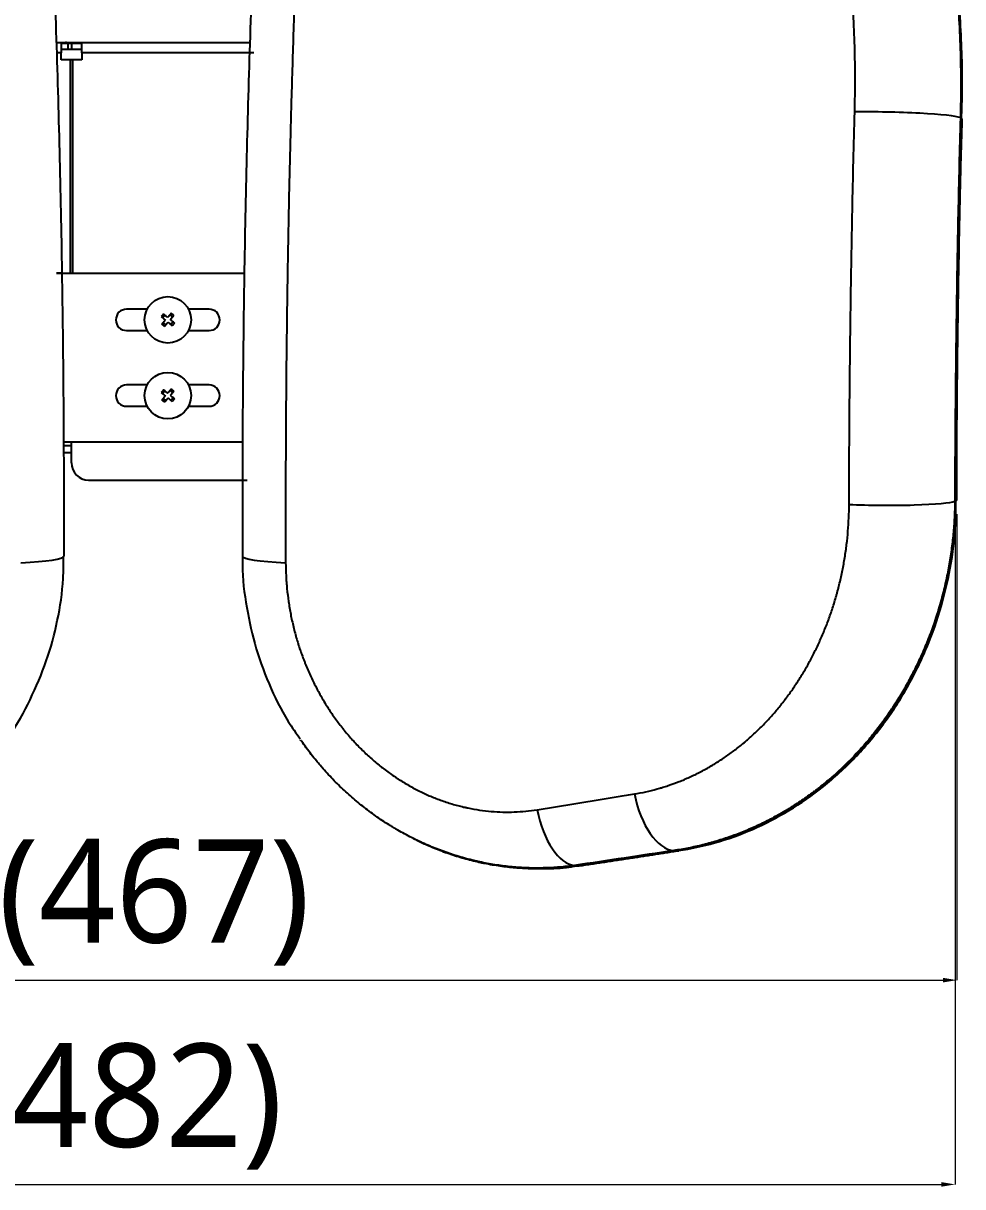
# Model space of a CAD drawing. Extents: x -2833 to -229, y 127 to 2035.
# Drawn here: x -1457.7 to -1184.9, y 540.4 to 877.9 of the extents above; entities that cross this region are included whole.
import ezdxf

# ---------------------------------------------------------------- set-up
doc = ezdxf.new("R2010")
doc.units = 0
doc.header["$LTSCALE"] = 0.5
doc.header["$MEASUREMENT"] = 0
doc.layers.get('0').update_dxf_attribs({"linetype": 'CONTINUOUS'})
doc.layers.get('DEFPOINTS').update_dxf_attribs({"linetype": 'CONTINUOUS'})
doc.styles.add('Daelim Dimension', font='NanumGothic.ttf')
doc.dimstyles.new('DEFAULT', dxfattribs={"dimscale": 2, "dimtxt": 2, "dimasz": 2, "dimexe": 0, "dimexo": 2, "dimgap": 1, "dimtad": 1, "dimdec": 0, "dimzin": 9, "dimdsep": 46, "dimtxsty": 'Daelim Dimension', "dimcen": 0.5, "dimclrd": 5, "dimclre": 5, "dimclrt": 256, "dimadec": 1, "dimazin": 0, "dimtfac": 1, "dimtdec": 0, "dimtix": 1, "dimtmove": 0, "dimatfit": 3, "dimfxl": 1, "dimtolj": 1, "dimtzin": 1, "dimlwd": 9, "dimlwe": 9, "dimarcsym": 0})

# ---------------------------------------------------------------- blocks, each defined once
blk = doc.blocks.new('*D61')
at = {"color": 5, "lineweight": 9, "transparency": 16777216}
for p, q in [((-1652.71, 735.28), (-1652.71, 600.31)), ((-1186.68, 735.49), (-1186.68, 600.31)), ((-1648.71, 600.31), (-1190.68, 600.31))]:
    blk.add_line(p, q, dxfattribs=at)
at = {"color": 5, "transparency": 16777216}
for points in [[(-1648.71, 600.98), (-1648.71, 599.64), (-1652.71, 600.31)], [(-1190.68, 600.98), (-1190.68, 599.64), (-1186.68, 600.31)]]:
    blk.add_solid(points, dxfattribs=at)
at = {"layer": 'DEFPOINTS', "color": 0, "transparency": 16777216}
for p in [(-1652.71, 739.28), (-1186.68, 739.49), (-1186.68, 600.31)]:
    blk.add_point(p, dxfattribs=at)
at = {"color": 7, "transparency": 16777216, "insert": (-1419.69, 622.87), "char_height": 30, "width": 85.1931, "attachment_point": 5, "style": 'Daelim Dimension'}
blk.add_mtext('\\A1;(467)', dxfattribs=at)
blk = doc.blocks.new('*D62')
at = {"color": 5, "lineweight": 9, "transparency": 16777216}
for p, q in [((-1668.12, 746.91), (-1668.12, 541.04)), ((-1187.16, 732.96), (-1187.16, 541.04)), ((-1664.12, 541.04), (-1191.16, 541.04))]:
    blk.add_line(p, q, dxfattribs=at)
at = {"color": 5, "transparency": 16777216}
for points in [[(-1664.12, 541.71), (-1664.12, 540.37), (-1668.12, 541.04)], [(-1191.16, 541.71), (-1191.16, 540.37), (-1187.16, 541.04)]]:
    blk.add_solid(points, dxfattribs=at)
at = {"layer": 'DEFPOINTS', "color": 0, "transparency": 16777216}
for p in [(-1668.12, 750.91), (-1187.16, 736.96), (-1187.16, 541.04)]:
    blk.add_point(p, dxfattribs=at)
at = {"color": 7, "transparency": 16777216, "insert": (-1427.64, 563.6), "char_height": 30, "attachment_point": 5, "style": 'Daelim Dimension'}
blk.add_mtext('\\A1;(482)', dxfattribs=at)

msp = doc.modelspace()

# ---------------------------------------------------------------- linework, layer by layer
at = {"color": 7, "linetype": 'Continuous', "lineweight": 25}
for p, q in [((-1448.04, 872.36), (-1445.45, 872.36)), ((-1446.72, 872.18), (-1446.72, 869.36)), ((-1446.72, 872.18), (-1444.95, 872.18)), ((-1445.45, 872.36), (-1443.45, 872.36)), ((-1444.72, 872.19), (-1444.72, 870.36)), ((-1443.72, 872.19), (-1443.72, 870.36)), ((-1443.45, 872.36), (-1391.9, 872.36)), ((-1443.45, 872.36), (-1443.45, 872.18)), ((-1443.45, 872.18), (-1440.72, 872.18)), ((-1440.72, 869.36), (-1440.72, 872.18)), ((-1446.72, 869.36), (-1447.94, 869.36)), ((-1444.72, 870.36), (-1446.72, 870.36)), ((-1446.72, 867.36), (-1446.72, 869.36)), ((-1443.72, 870.36), (-1444.72, 870.36)), ((-1440.72, 870.36), (-1443.72, 870.36)), ((-1390.74, 869.36), (-1440.72, 869.36)), ((-1440.72, 869.36), (-1440.72, 867.36)), ((-1443.95, 867.36), (-1446.72, 867.36)), ((-1443.45, 867.36), (-1443.95, 867.36)), ((-1443.95, 805.39), (-1443.95, 867.36)), ((-1440.72, 867.36), (-1443.45, 867.36)), ((-1443.45, 867.36), (-1443.45, 805.39)), ((-1185.43, 850.44), (-1185.64, 850.54)), ((-1448.05, 805.39), (-1393.52, 805.39)), ((-1446.43, 805.39), (-1448.05, 805.39)), ((-1421.73, 794.99), (-1427.73, 794.99)), ((-1417, 793.59), (-1416.6, 793.26)), ((-1415.13, 793.39), (-1414.37, 792.76)), ((-1403.74, 794.99), (-1409.74, 794.99)), ((-1417.64, 792.82), (-1417.23, 792.49)), ((-1416.6, 793.26), (-1417.23, 792.49)), ((-1417.1, 791.03), (-1416.33, 790.39)), ((-1414.23, 791.29), (-1414.87, 790.53)), ((-1414.87, 790.53), (-1414.47, 790.19)), ((-1414.23, 791.29), (-1413.83, 790.96)), ((-1427.73, 788.79), (-1421.73, 788.79)), ((-1409.74, 788.79), (-1403.74, 788.79)), ((-1421.73, 773), (-1427.73, 773)), ((-1417.64, 770.83), (-1417.23, 770.5)), ((-1416.6, 771.27), (-1417.23, 770.5)), ((-1417, 771.6), (-1416.6, 771.27)), ((-1415.13, 771.4), (-1414.37, 770.77)), ((-1403.74, 773), (-1409.74, 773)), ((-1427.73, 766.8), (-1421.73, 766.8)), ((-1417.1, 769.04), (-1416.33, 768.4)), ((-1414.23, 769.3), (-1414.87, 768.54)), ((-1414.87, 768.54), (-1414.47, 768.2)), ((-1414.23, 769.3), (-1413.83, 768.97)), ((-1409.74, 766.8), (-1403.74, 766.8)), ((-1394.03, 756.41), (-1445.9, 756.41)), ((-1443.72, 750.41), (-1443.72, 756.41)), ((-1445.9, 755.41), (-1443.72, 755.41)), ((-1445.9, 753.41), (-1443.72, 753.41)), ((-1438.72, 745.41), (-1392.74, 745.41)), ((-1187.24, 739.28), (-1187.12, 739.21)), ((-1344.37, 641.37), (-1344, 641.19)), ((-1268.65, 637.82), (-1268.84, 637.91)), ((-1297.7, 633.58), (-1297.44, 633.44))]:
    msp.add_line(p, q, dxfattribs=at)
for centre in [(-1415.73, 791.89), (-1415.73, 769.9)]:
    msp.add_circle(centre, 6.75, dxfattribs=at)
for centre, radius, start, end in [((-1427.73, 791.89), 3.1, 90, 270), ((-1403.74, 791.89), 3.1, 270, 90), ((-1427.73, 769.9), 3.1, 90, 270), ((-1403.74, 769.9), 3.1, 270, 90), ((-1438.72, 750.41), 5, 180, 270)]:
    msp.add_arc(centre, radius, start, end, dxfattribs=at)
for centre, major_axis, ratio, start_param, end_param in [((-1445.45, 869.36), (0, 3), 0.5, 5.943348, 6.283185), ((-1205.33, 850.85), (-19.98, 0.53), 0.064101, 3.317121, 5.296501), ((-1205.12, 850.74), (-19.98, 0.54), 0.064991, 3.116552, 3.317131), ((-1206.92, 739.58), (-19.99, 0.04), 0.074603, 0.987136, 2.965935), ((-1206.8, 739.52), (-19.99, 0.07), 0.066449, 2.966037, 3.178017), ((-1465.86, 723.42), (-19.99, 0.07), 0.105655, 1.952494, 3.143065), ((-1374.09, 723.42), (-19.99, -0.07), 0.105655, 6.273629, 7.472284), ((-1270.65, 657.72), (-3.02, 19.76), 0.504061, 1.665683, 3.022549), ((-1299.51, 653.38), (-2.93, 19.78), 0.475089, 1.68372, 3.02476), ((-1270.46, 657.62), (3.05, -19.76), 0.514556, 6.163275, 6.282451), ((-1299.25, 653.25), (2.96, -19.77), 0.484269, 6.165679, 6.280606)]:
    msp.add_ellipse(centre, major_axis=major_axis, ratio=ratio, start_param=start_param, end_param=end_param, dxfattribs=at)
for points, knots in [([(-1370.14, 1046.01), (-1371.12, 1032.99), (-1372.04, 1019.9), (-1373.75, 993.58), (-1374.55, 980.34), (-1375.64, 960.37), (-1375.99, 953.69), (-1376.66, 940.31), (-1376.98, 933.6), (-1377.59, 920.14), (-1377.88, 913.39), (-1378.42, 899.86), (-1378.68, 893.07), (-1379.16, 879.47), (-1379.38, 872.64), (-1379.69, 862.38), (-1379.79, 858.96), (-1379.94, 853.81), (-1380.01, 851.24), (-1380.07, 848.66), (-1380.12, 846.94), (-1380.14, 846.08), (-1380.34, 838.34), (-1380.5, 831.46), (-1380.78, 817.69), (-1380.9, 810.81), (-1381.04, 802.2), (-1381.07, 800.47), (-1381.1, 797.89), (-1381.12, 797.03), (-1381.14, 795.3), (-1381.2, 791), (-1381.25, 786.69), (-1381.37, 776.37), (-1381.42, 769.49), (-1381.55, 748.87), (-1381.57, 735.14), (-1381.53, 721.43)], [0, 0, 0, 0, 0.125, 0.125, 0.25, 0.25, 0.3125, 0.3125, 0.375, 0.375, 0.4375, 0.4375, 0.5, 0.5, 0.5625, 0.5625, 0.59375, 0.59375, 0.609375, 0.617188, 0.617188, 0.625, 0.625, 0.6875, 0.6875, 0.75, 0.75, 0.765625, 0.765625, 0.773438, 0.773438, 0.78125, 0.8125, 0.8125, 0.875, 0.875, 1, 1, 1, 1]), ([(-1445.88, 723.35), (-1445.84, 734.72), (-1445.85, 757.76), (-1446.16, 792.58), (-1446.77, 827.64), (-1447.66, 862.53), (-1448.84, 897.16), (-1450.3, 931.56), (-1452.05, 965.76), (-1454.09, 999.66), (-1455.77, 1024.74), (-1456.83, 1038.35), (-1457.04, 1040.97)], [0, 0, 0, 0, 0.106347, 0.215168, 0.324062, 0.432599, 0.540474, 0.648111, 0.756686, 0.865313, 0.974005, 1, 1, 1, 1]), ([(-1382.89, 1040.94), (-1383.34, 1035.25), (-1384.61, 1018.53), (-1386.46, 990.29), (-1388.41, 956.3), (-1390.08, 921.92), (-1391.48, 887.24), (-1392.58, 852.42), (-1393.38, 817.51), (-1393.9, 782.55), (-1394.12, 751.12), (-1394.08, 731.42), (-1394.04, 723.37)], [0, 0, 0, 0, 0.056355, 0.164814, 0.273324, 0.381898, 0.490546, 0.599347, 0.707333, 0.81578, 0.924605, 1, 1, 1, 1]), ([(-1216.3, 998.31), (-1214.99, 995.61), (-1212.43, 990.17), (-1208.85, 981.86), (-1205.51, 973.39), (-1202.42, 964.76), (-1200.52, 958.91), (-1198.7, 953), (-1197.83, 950.01), (-1196.18, 943.99), (-1195.39, 940.95), (-1193.91, 934.81), (-1193.21, 931.72), (-1192.22, 927.03), (-1191.9, 925.45), (-1191.44, 923.09), (-1191.21, 921.9), (-1190.99, 920.71), (-1190.85, 919.91), (-1190.78, 919.52), (-1190.14, 915.93), (-1189.61, 912.74), (-1188.66, 906.33), (-1187.8, 899.89), (-1186.8, 890.17), (-1186.07, 880.37), (-1185.78, 873.79), (-1185.58, 867.19), (-1185.52, 863.88), (-1185.51, 857.23), (-1185.55, 853.89), (-1185.64, 850.54)], [0, 0, 0, 0, 0.0625, 0.125, 0.1875, 0.25, 0.3125, 0.3125, 0.375, 0.375, 0.4375, 0.4375, 0.5, 0.5, 0.53125, 0.53125, 0.546875, 0.554688, 0.554688, 0.5625, 0.5625, 0.625, 0.625, 0.6875, 0.75, 0.8125, 0.875, 0.875, 0.9375, 0.9375, 1, 1, 1, 1]), ([(-1185.43, 850.44), (-1185.34, 853.79), (-1185.3, 857.13), (-1185.31, 863.77), (-1185.36, 867.08), (-1185.56, 873.67), (-1185.86, 880.23), (-1186.57, 889.98), (-1187.57, 899.65), (-1188.42, 906.05), (-1189.36, 912.41), (-1189.87, 915.58), (-1190.99, 921.89), (-1191.6, 925.04), (-1192.58, 929.73), (-1192.92, 931.29), (-1193.36, 933.24), (-1193.49, 933.82), (-1193.63, 934.41), (-1193.71, 934.8), (-1193.76, 934.99), (-1193.99, 935.96), (-1194.17, 936.74), (-1195.1, 940.6), (-1195.89, 943.67), (-1197.55, 949.73), (-1198.42, 952.73), (-1200.24, 958.68), (-1201.19, 961.62), (-1203.18, 967.45), (-1205.25, 973.22), (-1208.59, 981.71), (-1212.18, 990.04), (-1214.73, 995.49), (-1216.05, 998.18)], [0, 0, 0, 0, 0.0625, 0.0625, 0.125, 0.125, 0.1875, 0.25, 0.3125, 0.375, 0.375, 0.4375, 0.4375, 0.5, 0.5, 0.53125, 0.53125, 0.539062, 0.542969, 0.542969, 0.546875, 0.546875, 0.5625, 0.5625, 0.625, 0.625, 0.6875, 0.6875, 0.75, 0.75, 0.8125, 0.875, 0.9375, 1, 1, 1, 1]), ([(-1185.35, 850.17), (-1185.28, 851.54), (-1184.91, 859.69), (-1185.3, 874.59), (-1186.66, 894.7), (-1189.28, 914.49), (-1193.03, 933.77), (-1197.92, 952.46), (-1203.97, 970.83), (-1209.85, 985.76), (-1214.05, 994.38), (-1215.47, 997.14)], [0, 0, 0, 0, 0.025908, 0.154432, 0.283139, 0.411956, 0.540845, 0.668955, 0.798095, 0.934357, 1, 1, 1, 1]), ([(-1216.32, 852.21), (-1216.23, 855.4), (-1216.19, 858.59), (-1216.19, 864.93), (-1216.24, 868.09), (-1216.41, 874.39), (-1216.66, 880.66), (-1217.3, 890.01), (-1218.19, 899.29), (-1218.95, 905.43), (-1219.79, 911.55), (-1220.26, 914.6), (-1220.83, 918.02), (-1220.89, 918.4), (-1221.02, 919.16), (-1221.22, 920.29), (-1221.69, 922.94), (-1222.12, 925.19), (-1223, 929.66), (-1223.63, 932.62), (-1224.95, 938.48), (-1225.66, 941.39), (-1227.14, 947.14), (-1227.92, 949.99), (-1229.55, 955.65), (-1231.25, 961.25), (-1234.03, 969.5), (-1237.04, 977.6), (-1240.26, 985.56), (-1242.56, 990.77), (-1243.75, 993.36)], [0, 0, 0, 0, 0.0625, 0.0625, 0.125, 0.125, 0.1875, 0.25, 0.3125, 0.375, 0.375, 0.4375, 0.4375, 0.445313, 0.445313, 0.453125, 0.46875, 0.5, 0.5, 0.5625, 0.5625, 0.625, 0.625, 0.6875, 0.6875, 0.75, 0.8125, 0.875, 0.9375, 1, 1, 1, 1]), ([(-1444.72, 872.19), (-1444.64, 872.19), (-1444.57, 872.19), (-1444.41, 872.2), (-1444.32, 872.2), (-1444.2, 872.2), (-1444.15, 872.2), (-1444.09, 872.2), (-1444.07, 872.2), (-1444.03, 872.2), (-1444, 872.2), (-1443.9, 872.19), (-1443.81, 872.19), (-1443.72, 872.19)], [0, 0, 0, 0, 0.25, 0.25, 0.5, 0.5, 0.625, 0.625, 0.6875, 0.6875, 0.75, 0.75, 1, 1, 1, 1]), ([(-1217.94, 738.36), (-1217.92, 747.83), (-1217.87, 757.32), (-1217.78, 769.18), (-1217.75, 772.74), (-1217.71, 776.3), (-1217.68, 778.67), (-1217.67, 779.86), (-1217.61, 785.8), (-1217.48, 795.29), (-1217.26, 809.53), (-1216.99, 823.76), (-1216.79, 833.25), (-1216.56, 842.73), (-1216.44, 847.47), (-1216.32, 852.21)], [0, 0, 0, 0, 0.25, 0.25, 0.3125, 0.34375, 0.34375, 0.375, 0.375, 0.5, 0.625, 0.75, 0.875, 0.875, 1, 1, 1, 1]), ([(-1185.64, 850.54), (-1185.77, 845.91), (-1185.88, 841.27), (-1186.1, 831.99), (-1186.31, 822.72), (-1186.57, 808.81), (-1186.79, 794.9), (-1186.91, 785.63), (-1187.01, 776.36), (-1187.06, 771.72), (-1187.17, 757.82), (-1187.22, 748.55), (-1187.24, 739.28)], [0, 0, 0, 0, 0.125, 0.125, 0.25, 0.375, 0.5, 0.625, 0.625, 0.75, 0.75, 1, 1, 1, 1]), ([(-1187.12, 739.21), (-1187.09, 748.48), (-1187.03, 757.75), (-1186.9, 771.66), (-1186.85, 776.29), (-1186.73, 785.56), (-1186.61, 794.83), (-1186.38, 808.73), (-1186.1, 822.63), (-1185.9, 831.9), (-1185.68, 841.17), (-1185.56, 845.8), (-1185.43, 850.44)], [0, 0, 0, 0, 0.25, 0.25, 0.375, 0.375, 0.5, 0.625, 0.75, 0.875, 0.875, 1, 1, 1, 1]), ([(-1186.68, 739.49), (-1186.68, 746.1), (-1186.64, 765.16), (-1186.28, 796.42), (-1185.75, 826.74), (-1185.27, 844.52), (-1185.1, 850.19)], [0, 0, 0, 0, 0.179464, 0.517371, 0.84606, 1, 1, 1, 1]), ([(-1417, 793.59), (-1416.95, 793.55), (-1416.9, 793.51), (-1416.8, 793.43), (-1416.75, 793.38), (-1416.6, 793.26), (-1416.5, 793.18), (-1416.3, 793.01), (-1416.2, 792.93), (-1416.05, 792.8), (-1416, 792.76), (-1415.9, 792.68), (-1415.85, 792.64), (-1415.8, 792.6)], [0, 0, 0, 0, 0.125, 0.125, 0.25, 0.25, 0.5, 0.5, 0.75, 0.75, 0.875, 0.875, 1, 1, 1, 1]), ([(-1414.8, 793.8), (-1414.84, 793.75), (-1414.89, 793.69), (-1414.97, 793.59), (-1415.01, 793.54), (-1415.14, 793.39), (-1415.22, 793.29), (-1415.38, 793.09), (-1415.47, 792.99), (-1415.59, 792.84), (-1415.63, 792.8), (-1415.72, 792.7), (-1415.76, 792.65), (-1415.8, 792.6)], [0, 0, 0, 0, 0.125, 0.125, 0.25, 0.25, 0.5, 0.5, 0.75, 0.75, 0.875, 0.875, 1, 1, 1, 1]), ([(-1417.64, 792.82), (-1417.59, 792.78), (-1417.54, 792.74), (-1417.43, 792.66), (-1417.38, 792.61), (-1417.23, 792.49), (-1417.13, 792.41), (-1416.93, 792.24), (-1416.83, 792.16), (-1416.69, 792.03), (-1416.64, 791.99), (-1416.54, 791.91), (-1416.49, 791.87), (-1416.44, 791.83)], [0, 0, 0, 0, 0.125, 0.125, 0.25, 0.25, 0.5, 0.5, 0.75, 0.75, 0.875, 0.875, 1, 1, 1, 1]), ([(-1417.43, 790.63), (-1417.39, 790.68), (-1417.34, 790.74), (-1417.29, 790.79), (-1417.29, 790.8), (-1417.28, 790.81), (-1417.28, 790.81), (-1417.27, 790.83), (-1417.23, 790.87), (-1417.2, 790.91), (-1417.1, 791.03), (-1417.01, 791.13), (-1416.85, 791.33), (-1416.77, 791.43), (-1416.64, 791.58), (-1416.6, 791.63), (-1416.52, 791.73), (-1416.48, 791.78), (-1416.44, 791.83)], [0, 0, 0, 0, 0.125, 0.140625, 0.140625, 0.148438, 0.148438, 0.15625, 0.1875, 0.25, 0.25, 0.5, 0.5, 0.75, 0.75, 0.875, 0.875, 1, 1, 1, 1]), ([(-1416.66, 789.99), (-1416.62, 790.04), (-1416.57, 790.1), (-1416.52, 790.16), (-1416.52, 790.17), (-1416.51, 790.17), (-1416.51, 790.18), (-1416.5, 790.19), (-1416.46, 790.23), (-1416.43, 790.27), (-1416.33, 790.39), (-1416.24, 790.49), (-1416.08, 790.69), (-1416, 790.79), (-1415.87, 790.94), (-1415.83, 790.99), (-1415.75, 791.09), (-1415.71, 791.14), (-1415.67, 791.19)], [0, 0, 0, 0, 0.125, 0.140625, 0.140625, 0.148438, 0.148438, 0.15625, 0.1875, 0.25, 0.25, 0.5, 0.5, 0.75, 0.75, 0.875, 0.875, 1, 1, 1, 1]), ([(-1414.47, 790.19), (-1414.52, 790.24), (-1414.58, 790.28), (-1414.63, 790.33), (-1414.64, 790.34), (-1414.65, 790.34), (-1414.65, 790.35), (-1414.67, 790.36), (-1414.71, 790.39), (-1414.75, 790.42), (-1414.87, 790.53), (-1414.97, 790.61), (-1415.17, 790.78), (-1415.27, 790.86), (-1415.42, 790.98), (-1415.47, 791.02), (-1415.57, 791.11), (-1415.62, 791.15), (-1415.67, 791.19)], [0, 0, 0, 0, 0.125, 0.140625, 0.140625, 0.148437, 0.148437, 0.15625, 0.1875, 0.25, 0.25, 0.5, 0.5, 0.75, 0.75, 0.875, 0.875, 1, 1, 1, 1]), ([(-1414.03, 793.16), (-1414.07, 793.11), (-1414.12, 793.06), (-1414.2, 792.96), (-1414.24, 792.91), (-1414.37, 792.76), (-1414.45, 792.66), (-1414.62, 792.46), (-1414.7, 792.36), (-1414.82, 792.21), (-1414.86, 792.16), (-1414.95, 792.06), (-1414.99, 792.01), (-1415.03, 791.96)], [0, 0, 0, 0, 0.125, 0.125, 0.25, 0.25, 0.5, 0.5, 0.75, 0.75, 0.875, 0.875, 1, 1, 1, 1]), ([(-1413.83, 790.96), (-1413.88, 791), (-1413.94, 791.05), (-1414, 791.1), (-1414.01, 791.11), (-1414.01, 791.11), (-1414.02, 791.12), (-1414.03, 791.13), (-1414.07, 791.16), (-1414.11, 791.19), (-1414.23, 791.3), (-1414.33, 791.38), (-1414.53, 791.55), (-1414.63, 791.63), (-1414.78, 791.75), (-1414.83, 791.79), (-1414.93, 791.88), (-1414.98, 791.92), (-1415.03, 791.96)], [0, 0, 0, 0, 0.125, 0.140625, 0.140625, 0.148438, 0.148438, 0.15625, 0.1875, 0.25, 0.25, 0.5, 0.5, 0.75, 0.75, 0.875, 0.875, 1, 1, 1, 1]), ([(-1417.64, 770.83), (-1417.59, 770.79), (-1417.54, 770.75), (-1417.43, 770.67), (-1417.38, 770.62), (-1417.23, 770.5), (-1417.13, 770.42), (-1416.93, 770.25), (-1416.83, 770.17), (-1416.69, 770.04), (-1416.64, 770), (-1416.54, 769.92), (-1416.49, 769.88), (-1416.44, 769.84)], [0, 0, 0, 0, 0.125, 0.125, 0.25, 0.25, 0.5, 0.5, 0.75, 0.75, 0.875, 0.875, 1, 1, 1, 1]), ([(-1417.43, 768.64), (-1417.39, 768.69), (-1417.34, 768.75), (-1417.29, 768.8), (-1417.29, 768.81), (-1417.28, 768.82), (-1417.28, 768.82), (-1417.27, 768.84), (-1417.23, 768.88), (-1417.2, 768.92), (-1417.1, 769.04), (-1417.01, 769.14), (-1416.85, 769.34), (-1416.77, 769.44), (-1416.64, 769.59), (-1416.6, 769.64), (-1416.52, 769.74), (-1416.48, 769.79), (-1416.44, 769.84)], [0, 0, 0, 0, 0.125, 0.140625, 0.140625, 0.148438, 0.148438, 0.15625, 0.1875, 0.25, 0.25, 0.5, 0.5, 0.75, 0.75, 0.875, 0.875, 1, 1, 1, 1]), ([(-1417, 771.6), (-1416.95, 771.56), (-1416.9, 771.52), (-1416.8, 771.43), (-1416.75, 771.39), (-1416.6, 771.27), (-1416.5, 771.19), (-1416.3, 771.02), (-1416.2, 770.94), (-1416.05, 770.81), (-1416, 770.77), (-1415.9, 770.69), (-1415.85, 770.65), (-1415.8, 770.61)], [0, 0, 0, 0, 0.125, 0.125, 0.25, 0.25, 0.5, 0.5, 0.75, 0.75, 0.875, 0.875, 1, 1, 1, 1]), ([(-1414.8, 771.8), (-1414.84, 771.75), (-1414.89, 771.7), (-1414.97, 771.6), (-1415.01, 771.55), (-1415.14, 771.4), (-1415.22, 771.3), (-1415.38, 771.1), (-1415.47, 771), (-1415.59, 770.85), (-1415.63, 770.8), (-1415.72, 770.71), (-1415.76, 770.66), (-1415.8, 770.61)], [0, 0, 0, 0, 0.125, 0.125, 0.25, 0.25, 0.5, 0.5, 0.75, 0.75, 0.875, 0.875, 1, 1, 1, 1]), ([(-1414.03, 771.17), (-1414.07, 771.12), (-1414.12, 771.07), (-1414.2, 770.97), (-1414.24, 770.92), (-1414.37, 770.76), (-1414.45, 770.66), (-1414.62, 770.47), (-1414.7, 770.37), (-1414.82, 770.22), (-1414.86, 770.17), (-1414.95, 770.07), (-1414.99, 770.02), (-1415.03, 769.97)], [0, 0, 0, 0, 0.125, 0.125, 0.25, 0.25, 0.5, 0.5, 0.75, 0.75, 0.875, 0.875, 1, 1, 1, 1]), ([(-1413.83, 768.97), (-1413.88, 769.01), (-1413.94, 769.06), (-1414, 769.11), (-1414.01, 769.12), (-1414.01, 769.12), (-1414.02, 769.13), (-1414.03, 769.14), (-1414.07, 769.17), (-1414.11, 769.2), (-1414.23, 769.31), (-1414.33, 769.39), (-1414.53, 769.56), (-1414.63, 769.64), (-1414.78, 769.76), (-1414.83, 769.8), (-1414.93, 769.89), (-1414.98, 769.93), (-1415.03, 769.97)], [0, 0, 0, 0, 0.125, 0.140625, 0.140625, 0.148438, 0.148438, 0.15625, 0.1875, 0.25, 0.25, 0.5, 0.5, 0.75, 0.75, 0.875, 0.875, 1, 1, 1, 1]), ([(-1416.66, 768), (-1416.62, 768.05), (-1416.57, 768.11), (-1416.52, 768.17), (-1416.52, 768.18), (-1416.51, 768.18), (-1416.51, 768.18), (-1416.5, 768.2), (-1416.46, 768.24), (-1416.43, 768.28), (-1416.33, 768.4), (-1416.24, 768.5), (-1416.08, 768.7), (-1416, 768.8), (-1415.87, 768.95), (-1415.83, 769), (-1415.75, 769.1), (-1415.71, 769.15), (-1415.67, 769.2)], [0, 0, 0, 0, 0.125, 0.140625, 0.140625, 0.148438, 0.148438, 0.15625, 0.1875, 0.25, 0.25, 0.5, 0.5, 0.75, 0.75, 0.875, 0.875, 1, 1, 1, 1]), ([(-1414.47, 768.2), (-1414.52, 768.25), (-1414.58, 768.29), (-1414.63, 768.34), (-1414.64, 768.35), (-1414.65, 768.35), (-1414.65, 768.36), (-1414.67, 768.37), (-1414.71, 768.4), (-1414.75, 768.43), (-1414.87, 768.54), (-1414.97, 768.62), (-1415.17, 768.79), (-1415.27, 768.87), (-1415.42, 768.99), (-1415.47, 769.03), (-1415.57, 769.12), (-1415.62, 769.16), (-1415.67, 769.2)], [0, 0, 0, 0, 0.125, 0.140625, 0.140625, 0.148437, 0.148437, 0.15625, 0.1875, 0.25, 0.25, 0.5, 0.5, 0.75, 0.75, 0.875, 0.875, 1, 1, 1, 1]), ([(-1187.24, 739.28), (-1187.25, 737.68), (-1187.3, 736.09), (-1187.46, 732.93), (-1187.57, 731.36), (-1187.86, 728.23), (-1188.04, 726.68), (-1188.46, 723.58), (-1188.94, 720.5), (-1189.85, 715.93), (-1190.59, 712.91), (-1191.18, 710.66), (-1191.39, 709.91), (-1191.71, 708.79), (-1191.88, 708.23), (-1192.05, 707.67), (-1192.16, 707.3), (-1192.22, 707.11), (-1192.74, 705.44), (-1193.23, 703.98), (-1194.26, 701.08), (-1194.81, 699.65), (-1195.95, 696.83), (-1197.15, 694.05), (-1199.11, 689.98), (-1201.22, 686.01), (-1202.74, 683.44), (-1203.91, 681.54), (-1204.51, 680.59), (-1205.12, 679.66), (-1205.43, 679.19), (-1205.54, 679.04), (-1205.74, 678.73), (-1206.68, 677.34), (-1207.64, 675.98), (-1209.4, 673.63), (-1211.2, 671.32), (-1214.01, 668), (-1216.96, 664.83), (-1220.02, 661.81), (-1223.21, 658.93), (-1225.42, 657.11), (-1226.83, 656), (-1227.11, 655.78), (-1227.68, 655.34), (-1228.54, 654.69), (-1229.4, 654.06), (-1231.14, 652.82), (-1233.48, 651.22), (-1237.08, 649.01), (-1240.76, 646.98), (-1244.52, 645.12), (-1247.09, 644), (-1249.68, 642.94), (-1250.99, 642.45), (-1253.65, 641.51), (-1254.99, 641.07), (-1257.02, 640.46), (-1257.7, 640.27), (-1258.56, 640.03), (-1258.73, 639.99), (-1259.08, 639.9), (-1259.59, 639.76), (-1260.11, 639.63), (-1261.83, 639.2), (-1264.61, 638.59), (-1267.42, 638.12), (-1268.84, 637.91)], [0, 0, 0, 0, 0.03125, 0.03125, 0.0625, 0.0625, 0.09375, 0.09375, 0.125, 0.15625, 0.1875, 0.1875, 0.203125, 0.203125, 0.210938, 0.214844, 0.214844, 0.21875, 0.21875, 0.25, 0.25, 0.28125, 0.28125, 0.3125, 0.34375, 0.375, 0.40625, 0.40625, 0.421875, 0.429688, 0.429688, 0.433594, 0.433594, 0.4375, 0.46875, 0.46875, 0.5, 0.53125, 0.5625, 0.59375, 0.625, 0.65625, 0.65625, 0.664063, 0.664063, 0.671875, 0.6875, 0.6875, 0.71875, 0.75, 0.78125, 0.8125, 0.84375, 0.84375, 0.875, 0.875, 0.90625, 0.90625, 0.921875, 0.921875, 0.925781, 0.925781, 0.929687, 0.9375, 0.9375, 0.96875, 1, 1, 1, 1]), ([(-1267.43, 637.93), (-1263.88, 638.45), (-1256.58, 639.98), (-1245.82, 643.87), (-1235.23, 649.34), (-1225.23, 656.31), (-1216.06, 664.69), (-1207.9, 674.31), (-1200.9, 685.03), (-1195.22, 696.63), (-1190.91, 708.82), (-1188.14, 721.41), (-1186.86, 731.68), (-1186.92, 737.71), (-1186.99, 739.46)], [0, 0, 0, 0, 0.078153, 0.164034, 0.251995, 0.341643, 0.432137, 0.52321, 0.614261, 0.704318, 0.793364, 0.879705, 0.965408, 1, 1, 1, 1]), ([(-1280.28, 654.33), (-1279.16, 654.51), (-1278.05, 654.73), (-1275.85, 655.21), (-1274.76, 655.48), (-1273.4, 655.86), (-1273, 655.98), (-1272.59, 656.09), (-1272.32, 656.18), (-1272.19, 656.22), (-1271.52, 656.42), (-1270.98, 656.59), (-1269.39, 657.13), (-1268.35, 657.51), (-1266.28, 658.32), (-1265.26, 658.75), (-1263.25, 659.67), (-1261.26, 660.63), (-1258.35, 662.22), (-1255.52, 663.95), (-1252.76, 665.83), (-1250.97, 667.18), (-1249.64, 668.23), (-1249.2, 668.58), (-1248.54, 669.12), (-1248.33, 669.3), (-1247.89, 669.67), (-1246.82, 670.59), (-1244.92, 672.31), (-1242.5, 674.71), (-1240.18, 677.23), (-1237.96, 679.86), (-1235.83, 682.6), (-1234.48, 684.51), (-1233.16, 686.46), (-1232.51, 687.45), (-1231.73, 688.72), (-1231.57, 688.97), (-1231.26, 689.48), (-1230.8, 690.25), (-1230.36, 691.03), (-1229.47, 692.59), (-1228.34, 694.7), (-1226.75, 697.96), (-1225.29, 701.29), (-1224.39, 703.58), (-1223.54, 705.89), (-1222.72, 708.23), (-1221.99, 710.63), (-1221.6, 711.99), (-1221.56, 712.15), (-1221.47, 712.45), (-1221.35, 712.91), (-1221.06, 713.97), (-1220.83, 714.89), (-1220.39, 716.74), (-1219.84, 719.21), (-1219.16, 722.95), (-1218.81, 725.48), (-1218.5, 728.02), (-1218.37, 729.29), (-1218.16, 731.86), (-1218.08, 733.15), (-1217.97, 735.74), (-1217.95, 737.05), (-1217.94, 738.36)], [0, 0, 0, 0, 0.03125, 0.03125, 0.0625, 0.0625, 0.070313, 0.074219, 0.074219, 0.078125, 0.078125, 0.09375, 0.09375, 0.125, 0.125, 0.15625, 0.15625, 0.1875, 0.21875, 0.25, 0.28125, 0.3125, 0.3125, 0.328125, 0.328125, 0.335937, 0.335937, 0.34375, 0.375, 0.40625, 0.4375, 0.46875, 0.5, 0.53125, 0.53125, 0.5625, 0.5625, 0.570312, 0.570312, 0.578125, 0.59375, 0.59375, 0.625, 0.65625, 0.6875, 0.71875, 0.71875, 0.75, 0.78125, 0.78125, 0.785156, 0.785156, 0.789062, 0.796875, 0.8125, 0.8125, 0.84375, 0.875, 0.90625, 0.90625, 0.9375, 0.9375, 0.96875, 0.96875, 1, 1, 1, 1]), ([(-1268.65, 637.82), (-1267.24, 638.02), (-1264.44, 638.5), (-1261.67, 639.11), (-1259.61, 639.62), (-1258.92, 639.8), (-1258.07, 640.03), (-1257.9, 640.08), (-1257.56, 640.18), (-1257.39, 640.23), (-1256.88, 640.37), (-1256.54, 640.47), (-1254.85, 640.98), (-1253.51, 641.42), (-1250.87, 642.35), (-1249.56, 642.85), (-1246.97, 643.91), (-1244.42, 645.03), (-1240.66, 646.88), (-1236.99, 648.92), (-1233.41, 651.13), (-1231.07, 652.72), (-1229.34, 653.96), (-1228.77, 654.38), (-1227.91, 655.02), (-1227.48, 655.34), (-1227.06, 655.67), (-1226.78, 655.89), (-1226.64, 656), (-1225.37, 657), (-1223.16, 658.82), (-1219.97, 661.7), (-1216.91, 664.72), (-1213.97, 667.89), (-1211.15, 671.2), (-1209.35, 673.51), (-1207.6, 675.86), (-1206.74, 677.07), (-1205.7, 678.6), (-1205.49, 678.91), (-1205.18, 679.38), (-1205.08, 679.53), (-1204.87, 679.84), (-1204.36, 680.63), (-1203.86, 681.41), (-1202.69, 683.32), (-1201.17, 685.89), (-1199.05, 689.86), (-1197.09, 693.93), (-1195.89, 696.72), (-1194.74, 699.54), (-1194.19, 700.97), (-1193.15, 703.87), (-1192.66, 705.33), (-1192.14, 707.01), (-1192.08, 707.19), (-1191.97, 707.57), (-1191.8, 708.12), (-1191.41, 709.43), (-1191.1, 710.56), (-1190.5, 712.81), (-1189.76, 715.84), (-1188.84, 720.42), (-1188.35, 723.5), (-1187.93, 726.6), (-1187.75, 728.16), (-1187.46, 731.29), (-1187.34, 732.86), (-1187.18, 736.03), (-1187.13, 737.62), (-1187.12, 739.21)], [0, 0, 0, 0, 0.03125, 0.0625, 0.0625, 0.078125, 0.078125, 0.082031, 0.082031, 0.085938, 0.085938, 0.09375, 0.09375, 0.125, 0.125, 0.15625, 0.15625, 0.1875, 0.21875, 0.25, 0.28125, 0.3125, 0.3125, 0.328125, 0.328125, 0.335938, 0.339844, 0.339844, 0.34375, 0.34375, 0.375, 0.40625, 0.4375, 0.46875, 0.5, 0.53125, 0.53125, 0.5625, 0.5625, 0.570313, 0.570313, 0.574219, 0.574219, 0.578125, 0.59375, 0.59375, 0.625, 0.65625, 0.6875, 0.71875, 0.71875, 0.75, 0.75, 0.78125, 0.78125, 0.785156, 0.785156, 0.789062, 0.796875, 0.8125, 0.8125, 0.84375, 0.875, 0.90625, 0.90625, 0.9375, 0.9375, 0.96875, 0.96875, 1, 1, 1, 1]), ([(-1462.05, 670.94), (-1461.95, 671.08), (-1459.42, 674.36), (-1455.56, 681.69), (-1450.75, 692.79), (-1447.59, 704.64), (-1446.02, 714.9), (-1445.99, 721.16), (-1446.07, 723.34)], [0, 0, 0, 0, 0.009407, 0.224018, 0.442917, 0.661005, 0.882483, 1, 1, 1, 1]), ([(-1394.01, 723.37), (-1394.04, 723.03), (-1394.28, 718.57), (-1393.24, 709.98), (-1390.79, 697.85), (-1386.59, 686.24), (-1382.01, 676.99), (-1378.52, 671.97), (-1377.27, 670.33)], [0, 0, 0, 0, 0.01811, 0.237933, 0.455271, 0.674607, 0.890702, 1, 1, 1, 1]), ([(-1381.53, 721.43), (-1381.52, 720.18), (-1381.49, 718.92), (-1381.39, 717.04), (-1381.35, 716.41), (-1381.28, 715.47), (-1381.26, 715.16), (-1381.2, 714.53), (-1381.18, 714.22), (-1381.02, 712.66), (-1380.72, 710.18), (-1380.1, 706.49), (-1379.56, 704.05), (-1378.98, 701.63), (-1378.65, 700.42), (-1377.95, 698.03), (-1377.57, 696.83), (-1376.95, 695.05), (-1376.74, 694.46), (-1376.41, 693.58), (-1376.29, 693.28), (-1376.12, 692.84), (-1376.06, 692.7), (-1375.95, 692.4), (-1375.42, 691.08), (-1374.37, 688.63), (-1372.72, 685.27), (-1371.52, 683.09), (-1370.26, 680.94), (-1369.6, 679.88), (-1368.24, 677.8), (-1367.53, 676.78), (-1366.43, 675.27), (-1366.05, 674.77), (-1365.48, 674.02), (-1365.29, 673.78), (-1364.99, 673.41), (-1364.9, 673.29), (-1364.7, 673.04), (-1363.82, 671.95), (-1362.1, 669.94), (-1359.55, 667.27), (-1356.87, 664.76), (-1355.01, 663.19), (-1353.11, 661.67), (-1352.14, 660.94), (-1350.65, 659.88), (-1350.15, 659.53), (-1349.51, 659.11), (-1349.39, 659.03), (-1349.13, 658.86), (-1349, 658.78), (-1348.62, 658.53), (-1348.36, 658.36), (-1347.08, 657.56), (-1346.04, 656.95), (-1343.95, 655.79), (-1342.89, 655.25), (-1340.76, 654.24), (-1338.61, 653.29), (-1335.33, 652.07), (-1333.1, 651.39), (-1331.42, 650.93), (-1330.86, 650.79), (-1330.02, 650.58), (-1329.59, 650.48), (-1329.17, 650.39), (-1328.88, 650.33), (-1328.74, 650.3), (-1327.46, 650.03), (-1326.33, 649.83), (-1324.08, 649.5), (-1322.95, 649.37), (-1320.71, 649.18), (-1319.59, 649.12), (-1317.36, 649.07), (-1315.13, 649.09), (-1311.82, 649.31), (-1309.62, 649.59), (-1308.52, 649.77)], [0, 0, 0, 0, 0.03125, 0.03125, 0.046875, 0.046875, 0.054687, 0.054687, 0.0625, 0.0625, 0.09375, 0.125, 0.15625, 0.15625, 0.1875, 0.1875, 0.21875, 0.21875, 0.234375, 0.234375, 0.242187, 0.242187, 0.246094, 0.246094, 0.25, 0.28125, 0.3125, 0.34375, 0.34375, 0.375, 0.375, 0.40625, 0.40625, 0.421875, 0.421875, 0.429687, 0.429687, 0.433594, 0.433594, 0.4375, 0.46875, 0.5, 0.53125, 0.5625, 0.5625, 0.59375, 0.59375, 0.609375, 0.609375, 0.613281, 0.613281, 0.617187, 0.617187, 0.625, 0.625, 0.65625, 0.65625, 0.6875, 0.6875, 0.71875, 0.75, 0.78125, 0.78125, 0.796875, 0.796875, 0.804687, 0.808594, 0.808594, 0.8125, 0.8125, 0.84375, 0.84375, 0.875, 0.875, 0.90625, 0.90625, 0.9375, 0.96875, 1, 1, 1, 1]), ([(-1307.8, 632.83), (-1308.82, 632.82), (-1311.3, 632.85), (-1313.79, 633), (-1316.73, 633.25), (-1318.2, 633.42), (-1321.15, 633.84), (-1322.63, 634.1), (-1324.29, 634.43), (-1324.47, 634.47), (-1324.84, 634.55), (-1325.03, 634.58), (-1325.58, 634.7), (-1326.69, 634.95), (-1327.79, 635.22), (-1329.98, 635.79), (-1332.87, 636.64), (-1337.14, 638.14), (-1339.94, 639.31), (-1342.72, 640.55), (-1344.09, 641.22), (-1346.82, 642.62), (-1348.17, 643.37), (-1349.84, 644.35), (-1350.34, 644.65), (-1350.84, 644.96), (-1351.17, 645.16), (-1351.34, 645.27), (-1352.17, 645.78), (-1352.82, 646.21), (-1354.77, 647.5), (-1356.04, 648.4), (-1358.54, 650.26), (-1360.98, 652.19), (-1364.5, 655.28), (-1366.74, 657.48), (-1368.93, 659.74), (-1370, 660.91), (-1371.31, 662.4), (-1371.7, 662.86), (-1372.08, 663.31), (-1372.34, 663.62), (-1372.46, 663.77), (-1373.1, 664.54), (-1373.6, 665.17), (-1375.07, 667.05), (-1376.01, 668.33), (-1377.03, 669.77), (-1377.13, 669.92), (-1377.24, 670.07)], [0, 0, 0, 0, 0.039024, 0.095174, 0.095174, 0.151324, 0.151324, 0.207474, 0.207474, 0.214492, 0.214492, 0.221511, 0.221511, 0.235548, 0.263623, 0.263623, 0.319773, 0.375923, 0.432073, 0.432073, 0.488223, 0.488223, 0.544372, 0.544372, 0.55841, 0.565429, 0.565429, 0.572447, 0.572447, 0.600522, 0.600522, 0.656672, 0.656672, 0.712822, 0.768972, 0.825121, 0.825121, 0.881271, 0.881271, 0.895309, 0.902327, 0.902327, 0.909346, 0.909346, 0.937421, 0.937421, 0.993571, 0.993571, 1, 1, 1, 1]), ([(-1308.52, 649.77), (-1303.77, 650.52), (-1299.04, 651.28), (-1289.63, 652.8), (-1284.94, 653.57), (-1280.28, 654.33)], [0, 0, 0, 0, 0.5, 0.5, 1, 1, 1, 1]), ([(-1343.97, 641.17), (-1342.96, 640.66), (-1341.93, 640.18), (-1339.52, 639.1), (-1336.73, 637.94), (-1332.47, 636.45), (-1329.59, 635.61), (-1327.4, 635.05), (-1326.67, 634.87), (-1325.58, 634.62), (-1325.21, 634.53), (-1324.66, 634.41), (-1324.47, 634.38), (-1324.1, 634.3), (-1322.45, 633.96), (-1320.79, 633.68), (-1317.86, 633.26), (-1316.39, 633.1), (-1313.46, 632.85), (-1311.09, 632.71), (-1308.71, 632.68), (-1307.8, 632.69)], [0, 0, 0, 0, 0.089112, 0.089112, 0.208565, 0.328018, 0.447471, 0.447471, 0.507197, 0.507197, 0.53706, 0.53706, 0.551992, 0.551992, 0.566924, 0.686377, 0.686377, 0.805829, 0.805829, 0.925282, 1, 1, 1, 1]), ([(-1268.84, 637.91), (-1273.6, 637.19), (-1278.39, 636.46), (-1288.01, 635.02), (-1292.84, 634.29), (-1297.7, 633.58)], [0, 0, 0, 0, 0.5, 0.5, 1, 1, 1, 1]), ([(-1297.44, 633.44), (-1292.59, 634.17), (-1287.76, 634.9), (-1278.17, 636.35), (-1273.39, 637.08), (-1268.65, 637.82)], [0, 0, 0, 0, 0.5, 0.5, 1, 1, 1, 1]), ([(-1297.7, 633.58), (-1299.16, 633.37), (-1300.61, 633.21), (-1303.53, 632.97), (-1305.44, 632.87), (-1307.35, 632.84), (-1307.8, 632.83)], [0, 0, 0, 0, 0.433839, 0.433839, 0.867679, 1, 1, 1, 1]), ([(-1307.8, 632.69), (-1307.25, 632.69), (-1305.25, 632.73), (-1303.25, 632.84), (-1300.34, 633.08), (-1298.89, 633.24), (-1297.44, 633.44)], [0, 0, 0, 0, 0.157717, 0.578859, 0.578859, 1, 1, 1, 1])]:
    msp.add_open_spline(points, degree=3, knots=knots, dxfattribs=at)
for points, degree in [([(-1444.95, 872.18), (-1444.87, 872.18), (-1444.8, 872.19), (-1444.72, 872.19)], 3), ([(-1443.72, 872.19), (-1443.63, 872.19), (-1443.54, 872.18), (-1443.45, 872.18)], 3), ([(-1417, 793.59), (-1417.1, 793.46), (-1417.32, 793.21), (-1417.53, 792.95), (-1417.64, 792.82)], 3), ([(-1414.03, 793.16), (-1414.16, 793.26), (-1414.42, 793.48), (-1414.67, 793.69), (-1414.8, 793.8)], 3), ([(-1416.66, 789.99), (-1416.79, 790.1), (-1417.05, 790.31), (-1417.3, 790.52), (-1417.43, 790.63)], 3), ([(-1413.83, 790.96), (-1413.94, 790.83), (-1414.15, 790.58), (-1414.36, 790.32), (-1414.47, 790.19)], 3), ([(-1417, 771.6), (-1417.1, 771.47), (-1417.32, 771.22), (-1417.53, 770.96), (-1417.64, 770.83)], 3), ([(-1414.03, 771.17), (-1414.16, 771.27), (-1414.42, 771.49), (-1414.67, 771.7), (-1414.8, 771.8)], 3), ([(-1416.66, 768), (-1416.79, 768.11), (-1417.05, 768.32), (-1417.3, 768.53), (-1417.43, 768.64)], 3), ([(-1413.83, 768.97), (-1413.94, 768.84), (-1414.15, 768.59), (-1414.36, 768.33), (-1414.47, 768.2)], 3), ([(-1296.32, 633.48), (-1281.64, 635.65), (-1267.5, 637.87)], 2), ([(-1307.06, 632.8), (-1301.6, 632.48), (-1296.34, 633.67)], 2)]:
    msp.add_open_spline(points, degree=degree, dxfattribs=at)

# ---------------------------------------------------------------- dimensions: what is measured, and where the dimension line sits
dim = msp.add_linear_dim(base=(-1187.16, 541.04), p1=(-1668.12, 750.91), p2=(-1187.16, 736.96), text='(482)', dimstyle='DEFAULT', override={"dimtxt": 15, "dimclrt": 7})
dim.commit()
dim.dimension.update_dxf_attribs({"geometry": '*D62', "text_midpoint": (-1427.64, 541.04), "dimtype": 160})
dim = msp.add_linear_dim(base=(-1186.68, 600.31), p1=(-1652.71, 739.28), p2=(-1186.68, 739.49), text='(467)', dimstyle='DEFAULT', override={"dimtxt": 15, "dimclrt": 7})
dim.commit()
dim.dimension.update_dxf_attribs({"geometry": '*D61', "text_midpoint": (-1419.69, 622.87)})

doc.saveas('drawing.dxf')
